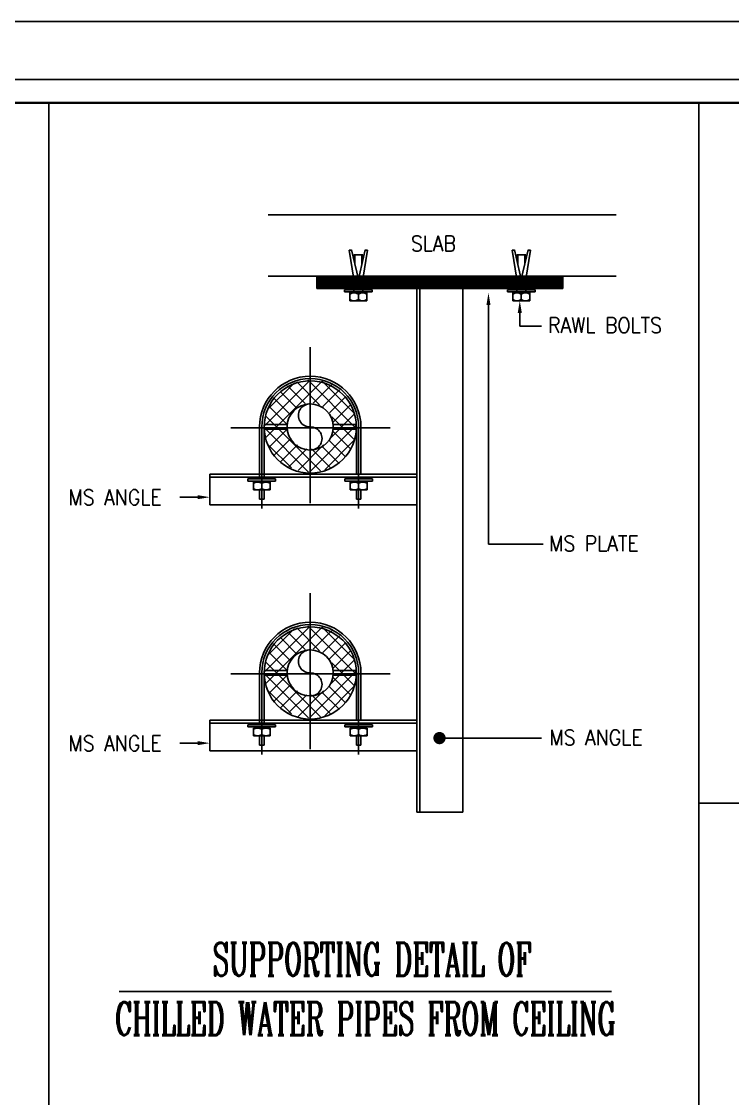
# Model space of a CAD drawing. Extents: x -730 to 2784, y 160 to 852.
# Drawn here: x -704.08 to -698.24, y 189.32 to 198.18 of the extents above; entities that cross this region are included whole.
import ezdxf
from ezdxf.enums import TextEntityAlignment as Align

# ---------------------------------------------------------------- set-up
doc = ezdxf.new("R2010")
doc.units = 0
doc.header["$MEASUREMENT"] = 0
doc.linetypes.add('CENTER', pattern=[50.8, 31.75, -6.35, 6.35, -6.35])
doc.linetypes.add('DASHED', pattern=[0.75, 0.5, -0.25])
for name, color, linetype in [('04_AC-R.DUCT', 6, 'Continuous'), ('1', 1, 'Continuous'), ('11', 11, 'Continuous'), ('13', 13, 'Continuous'), ('14', 14, 'Continuous'), ('6', 6, 'Continuous'), ('7', 7, 'Continuous'), ('fram', 252, 'Continuous'), ('M_HV_TEXT', 7, 'Continuous'), ('WALL', 4, 'Continuous')]:
    doc.layers.add(name, color=color, linetype=linetype)
doc.layers.add('2', color=2, linetype='Continuous', lineweight=25)
doc.layers.add('3', color=3, linetype='Continuous', lineweight=25)
doc.styles.add('MOST', font='romanc.shx')
doc.styles.add('RT1', font='ROMANS', dxfattribs={"width": 0.9})

# ---------------------------------------------------------------- blocks, each defined once
blk = doc.blocks.new('*X307')
at = {"color": 0}
for p, q in [((74.41, 507.16), (81.59, 514.34)), ((74.59, 505.21), (83.54, 514.17)), ((75.08, 509.95), (78.8, 513.67)), ((81.3, 510.55), (78.38, 513.47)), ((84.04, 509.93), (79.9, 514.07)), ((89.4, 506.69), (81.75, 514.34)), ((82.08, 510.59), (85.12, 513.62)), ((89.03, 509.18), (84.24, 513.97)), ((78.74, 508.86), (76.06, 511.54)), ((79.79, 509.94), (77.11, 512.61)), ((83.73, 510.12), (86.44, 512.82)), ((84.87, 509.14), (87.54, 511.8)), ((78.18, 507.3), (75.23, 510.26)), ((85.56, 507.7), (88.42, 510.56)), ((83.78, 499.58), (74.64, 508.72)), ((89.13, 504.84), (84.99, 508.98)), ((85.36, 505.38), (89.06, 509.09)), ((81.9, 499.35), (74.41, 506.84)), ((75.13, 503.63), (78.16, 506.67)), ((81.46, 499.36), (89.39, 507.29)), ((88.53, 503.32), (85.61, 506.24)), ((75.93, 502.31), (78.63, 505.02)), ((83.81, 499.59), (89.16, 504.94)), ((87.67, 502.05), (85, 504.73)), ((79.31, 499.81), (74.87, 504.25)), ((76.95, 501.22), (79.61, 503.88)), ((78.19, 500.33), (81.05, 503.19)), ((79.67, 499.69), (83.37, 503.39)), ((85.32, 500.17), (82.36, 503.12)), ((86.61, 501), (83.92, 503.68))]:
    blk.add_line(p, q, dxfattribs=at)

msp = doc.modelspace()

# ---------------------------------------------------------------- linework, layer by layer
at = {"layer": '04_AC-R.DUCT', "color": 0, "ltscale": 50}
for p, q in [((-703.8572, 197.5064), (-703.8572, 160.8442)), ((-698.5125, 189.1229), (-698.5125, 197.5064)), ((-681.3182, 191.7504), (-698.5125, 191.7504))]:
    msp.add_line(p, q, dxfattribs=at)
at = {"layer": '1'}
for p, q in [((-701.3492, 196.0562, 3.5938), (-701.3871, 196.2963, 3.5938)), ((-701.368, 196.2963, 3.5938), (-701.3871, 196.2963, 3.5938)), ((-701.3113, 196.0562, 3.5938), (-701.3683, 196.299, 3.5938)), ((-701.3113, 196.0562, 3.5938), (-701.2542, 196.299, 3.5938)), ((-701.2734, 196.0562, 3.5938), (-701.2355, 196.2963, 3.5938)), ((-701.2355, 196.2963, 3.5938), (-701.2546, 196.2963, 3.5938)), ((-700.0095, 196.0562, 3.5938), (-700.0475, 196.2963, 3.5938)), ((-700.0475, 196.2963, 3.5938), (-700.0283, 196.2963, 3.5938)), ((-699.9716, 196.0562, 3.5938), (-700.0287, 196.299, 3.5938)), ((-699.9716, 196.0562, 3.5938), (-699.9146, 196.299, 3.5938)), ((-699.9337, 196.0562, 3.5938), (-699.8958, 196.2963, 3.5938)), ((-699.915, 196.2963, 3.5938), (-699.8958, 196.2963, 3.5938)), ((-701.2734, 196.2584, 3.5938), (-701.3492, 196.2584, 3.5938)), ((-701.3492, 196.2584, 3.5938), (-701.3492, 196.2175, 3.5938)), ((-701.3401, 196.2584, 3.5938), (-701.3401, 196.1788, 3.5938)), ((-701.2825, 196.2584, 3.5938), (-701.2825, 196.1788, 3.5938)), ((-701.2734, 196.2584, 3.5938), (-701.2734, 196.2175, 3.5938)), ((-700.0095, 196.2584, 3.5938), (-699.9337, 196.2584, 3.5938)), ((-700.0095, 196.2584, 3.5938), (-700.0095, 196.2175, 3.5938)), ((-700.0004, 196.2584, 3.5938), (-700.0004, 196.1788, 3.5938)), ((-699.9428, 196.2584, 3.5938), (-699.9428, 196.1788, 3.5938)), ((-699.9337, 196.2584, 3.5938), (-699.9337, 196.2175, 3.5938)), ((-701.2734, 196.0562, 3.5938), (-701.3492, 196.0562, 3.5938)), ((-701.3492, 196.0562, 3.5938), (-701.3492, 195.9437, 3.5938)), ((-701.2734, 196.0562, 3.5938), (-701.2734, 195.9437, 3.5938)), ((-700.0095, 196.0562, 3.5938), (-700.0095, 195.9437, 3.5938)), ((-700.0095, 196.0562, 3.5938), (-699.9337, 196.0562, 3.5938)), ((-699.9337, 196.0562, 3.5938), (-699.9337, 195.9437, 3.5938)), ((-702.124, 194.8421, 3.5938), (-702.124, 194.4251, 3.5938)), ((-702.1051, 194.8421, 3.5938), (-702.1051, 194.1723, 3.5938)), ((-702.0861, 194.8421, 3.5938), (-702.0861, 194.4251, 3.5938)), ((-702.0856, 194.8611, 3.5938), (-701.8956, 194.8611, 3.5938)), ((-702.0856, 194.8232, 3.5938), (-701.8956, 194.8232, 3.5938)), ((-701.5183, 194.8611, 3.5938), (-701.3283, 194.8611, 3.5938)), ((-701.5183, 194.8232, 3.5938), (-701.3283, 194.8232, 3.5938)), ((-701.3278, 194.8421, 3.5938), (-701.3278, 194.463, 3.5938)), ((-701.3089, 194.8421, 3.5938), (-701.3089, 194.1723, 3.5938)), ((-701.2899, 194.8421, 3.5938), (-701.2899, 194.463, 3.5938)), ((-702.124, 194.3252, 3.5938), (-702.124, 194.2494, 3.5938)), ((-702.0861, 194.3252, 3.5938), (-702.0861, 194.2494, 3.5938)), ((-701.3278, 194.3252, 3.5938), (-701.3278, 194.2494, 3.5938)), ((-701.2899, 194.3252, 3.5938), (-701.2899, 194.2494, 3.5938)), ((-702.0856, 192.839, 3.5938), (-701.8956, 192.839, 3.5938)), ((-701.5183, 192.839, 3.5938), (-701.3283, 192.839, 3.5938)), ((-702.124, 192.82, 3.5938), (-702.124, 192.403, 3.5938)), ((-702.1051, 192.82, 3.5938), (-702.1051, 192.1502, 3.5938)), ((-702.0861, 192.82, 3.5938), (-702.0861, 192.403, 3.5938)), ((-702.0856, 192.8011, 3.5938), (-701.8956, 192.8011, 3.5938)), ((-701.5183, 192.8011, 3.5938), (-701.3283, 192.8011, 3.5938)), ((-701.3278, 192.82, 3.5938), (-701.3278, 192.4409, 3.5938)), ((-701.3089, 192.82, 3.5938), (-701.3089, 192.1502, 3.5938)), ((-701.2899, 192.82, 3.5938), (-701.2899, 192.4409, 3.5938)), ((-702.124, 192.3031, 3.5938), (-702.124, 192.2273, 3.5938)), ((-702.0861, 192.3031, 3.5938), (-702.0861, 192.2273, 3.5938)), ((-701.3278, 192.3031, 3.5938), (-701.3278, 192.2273, 3.5938)), ((-701.2899, 192.3031, 3.5938), (-701.2899, 192.2273, 3.5938))]:
    msp.add_line(p, q, dxfattribs=at)
at = {"layer": '1', "linetype": 'DASHED'}
for p, q in [((-702.124, 194.2494, 3.5938), (-702.0861, 194.2494, 3.5938)), ((-701.2899, 194.2494, 3.5938), (-701.3278, 194.2494, 3.5938)), ((-702.124, 192.2273, 3.5938), (-702.0861, 192.2273, 3.5938)), ((-701.2899, 192.2273, 3.5938), (-701.3278, 192.2273, 3.5938))]:
    msp.add_line(p, q, dxfattribs=at)
at = {"layer": '1'}
for centre in [(-701.707, 194.8421, 3.5938), (-701.707, 192.82, 3.5938)]:
    msp.add_circle(centre, 0.3791, dxfattribs=at)
for centre, radius in [((-701.707, 194.8421, 3.5938), 0.4171), ((-701.707, 194.8421, 3.5938), 0.3981), ((-701.707, 192.82, 3.5938), 0.4171), ((-701.707, 192.82, 3.5938), 0.3981)]:
    msp.add_arc(centre, radius, 0, 180, dxfattribs=at)
at = {"layer": '11', "const_width": 0.1011, "elevation": 3.5938}
msp.add_lwpolyline([(-699.6304, 196.0309), (-701.6525, 196.0309)], dxfattribs=at)
at = {"layer": '13', "const_width": 0.0506, "elevation": 3.5938}
msp.add_lwpolyline([(-700.6692, 192.2844, 1), (-700.6187, 192.2844, 1)], format="xyb", close=True, dxfattribs=at)
at = {"layer": '14'}
for centre, start, end in [((-701.7091, 194.9369, 3.5938), 88.6816, 271.3184), ((-701.7048, 194.7474, 3.5938), 268.6816, 91.3184), ((-701.7091, 192.9148, 3.5938), 88.6816, 271.3184), ((-701.7048, 192.7252, 3.5938), 268.6816, 91.3184)]:
    msp.add_arc(centre, 0.0948, start, end, dxfattribs=at)
at = {"layer": '2'}
for p, q in [((-701.6525, 195.9804, 3.5938), (-701.6525, 196.0815, 3.5938)), ((-699.6304, 195.9804, 3.5938), (-699.6304, 196.0815, 3.5938)), ((-699.6304, 195.9804, 3.5938), (-701.6525, 195.9804, 3.5938)), ((-700.831, 191.6742, 3.5938), (-700.831, 195.9804, 3.5938)), ((-700.8058, 191.6742, 3.5938), (-700.8058, 195.9804, 3.5938)), ((-700.4519, 191.6742, 3.5938), (-700.4519, 195.9804, 3.5938)), ((-702.5323, 194.4546, 3.5938), (-700.831, 194.4546, 3.5938)), ((-702.5323, 194.2018, 3.5938), (-702.5323, 194.4546, 3.5938)), ((-702.5323, 194.4293, 3.5938), (-700.831, 194.4293, 3.5938)), ((-702.5323, 194.2018, 3.5938), (-700.831, 194.2018, 3.5938)), ((-702.5323, 192.4325, 3.5938), (-700.831, 192.4325, 3.5938)), ((-702.5323, 192.1797, 3.5938), (-702.5323, 192.4325, 3.5938)), ((-702.5323, 192.4072, 3.5938), (-700.831, 192.4072, 3.5938)), ((-702.5323, 192.1797, 3.5938), (-700.831, 192.1797, 3.5938)), ((-700.831, 191.6742, 3.5938), (-700.4519, 191.6742, 3.5938))]:
    msp.add_line(p, q, dxfattribs=at)
at = {"layer": '2', "linetype": 'CENTER'}
for p, q in [((-701.707, 194.2159, 3.5938), (-701.707, 195.4973, 3.5938)), ((-701.0497, 194.8338, 3.5938), (-702.3599, 194.8338, 3.5938)), ((-701.707, 192.1938, 3.5938), (-701.707, 193.4751, 3.5938)), ((-701.0497, 192.8116, 3.5938), (-702.3599, 192.8116, 3.5938))]:
    msp.add_line(p, q, dxfattribs=at)
at = {"layer": '3'}
for p, q in [((-701.425, 195.9709, 3.5938), (-701.1975, 195.9709, 3.5938)), ((-701.425, 195.9709, 3.5938), (-701.425, 195.9532, 3.5938)), ((-701.425, 195.9532, 3.5938), (-701.1975, 195.9532, 3.5938)), ((-701.3808, 195.9437, 3.5938), (-701.2418, 195.9437, 3.5938)), ((-701.3808, 195.9437, 3.5938), (-701.3808, 195.8805, 3.5938)), ((-701.3113, 195.9437, 3.5938), (-701.3113, 195.8805, 3.5938)), ((-701.2418, 195.9437, 3.5938), (-701.2418, 195.8805, 3.5938)), ((-701.1975, 195.9709, 3.5938), (-701.1975, 195.9532, 3.5938)), ((-699.8579, 195.9709, 3.5938), (-700.0854, 195.9709, 3.5938)), ((-700.0854, 195.9709, 3.5938), (-700.0854, 195.9532, 3.5938)), ((-699.8579, 195.9532, 3.5938), (-700.0854, 195.9532, 3.5938)), ((-700.0411, 195.9437, 3.5938), (-700.0411, 195.8805, 3.5938)), ((-699.9021, 195.9437, 3.5938), (-700.0411, 195.9437, 3.5938)), ((-699.9716, 195.9437, 3.5938), (-699.9716, 195.8805, 3.5938)), ((-699.9021, 195.9437, 3.5938), (-699.9021, 195.8805, 3.5938)), ((-699.8579, 195.9709, 3.5938), (-699.8579, 195.9532, 3.5938)), ((-701.3808, 195.8805, 3.5938), (-701.2418, 195.8805, 3.5938)), ((-700.2415, 195.8443, 3.5938), (-700.2415, 193.8792, 3.5938)), ((-699.9021, 195.8805, 3.5938), (-700.0411, 195.8805, 3.5938)), ((-699.9839, 195.7794, 3.5938), (-699.9839, 195.6716, 3.5938)), ((-699.9839, 195.6716, 3.5938), (-699.8057, 195.6716, 3.5938)), ((-702.6335, 194.265, 3.5938), (-702.7802, 194.265, 3.5938)), ((-700.2415, 193.8792, 3.5938), (-699.7909, 193.8792, 3.5938)), ((-702.6335, 192.2429, 3.5938), (-702.7802, 192.2429, 3.5938)), ((-700.6439, 192.2844, 3.5938), (-699.8057, 192.2844, 3.5938))]:
    msp.add_line(p, q, dxfattribs=at)
at = {"layer": '3', "linetype": 'DASHED'}
for p, q in [((-702.2188, 194.4156, 3.5938), (-701.9913, 194.4156, 3.5938)), ((-702.2188, 194.4156, 3.5938), (-702.2188, 194.3979, 3.5938)), ((-702.2188, 194.3979, 3.5938), (-701.9913, 194.3979, 3.5938)), ((-702.1746, 194.3884, 3.5938), (-702.1746, 194.3252, 3.5938)), ((-702.1746, 194.3884, 3.5938), (-702.0356, 194.3884, 3.5938)), ((-702.1051, 194.3884, 3.5938), (-702.1051, 194.3252, 3.5938)), ((-702.0356, 194.3884, 3.5938), (-702.0356, 194.3252, 3.5938)), ((-701.9913, 194.4156, 3.5938), (-701.9913, 194.3979, 3.5938)), ((-701.1951, 194.4156, 3.5938), (-701.4226, 194.4156, 3.5938)), ((-701.1951, 194.4156, 3.5938), (-701.4226, 194.4156, 3.5938)), ((-701.4226, 194.4156, 3.5938), (-701.4226, 194.3979, 3.5938)), ((-701.4226, 194.4156, 3.5938), (-701.4226, 194.3979, 3.5938)), ((-701.1951, 194.3979, 3.5938), (-701.4226, 194.3979, 3.5938)), ((-701.1951, 194.3979, 3.5938), (-701.4226, 194.3979, 3.5938)), ((-701.2393, 194.3884, 3.5938), (-701.3784, 194.3884, 3.5938)), ((-701.2393, 194.3884, 3.5938), (-701.3784, 194.3884, 3.5938)), ((-701.3784, 194.3884, 3.5938), (-701.3784, 194.3252, 3.5938)), ((-701.3784, 194.3884, 3.5938), (-701.3784, 194.3252, 3.5938)), ((-701.3089, 194.3884, 3.5938), (-701.3089, 194.3252, 3.5938)), ((-701.3089, 194.3884, 3.5938), (-701.3089, 194.3252, 3.5938)), ((-701.2393, 194.3884, 3.5938), (-701.2393, 194.3252, 3.5938)), ((-701.2393, 194.3884, 3.5938), (-701.2393, 194.3252, 3.5938)), ((-701.1951, 194.4156, 3.5938), (-701.1951, 194.3979, 3.5938)), ((-701.1951, 194.4156, 3.5938), (-701.1951, 194.3979, 3.5938)), ((-702.1746, 194.3252, 3.5938), (-702.0356, 194.3252, 3.5938)), ((-701.2393, 194.3252, 3.5938), (-701.3784, 194.3252, 3.5938)), ((-701.2393, 194.3252, 3.5938), (-701.3784, 194.3252, 3.5938)), ((-702.2188, 192.3935, 3.5938), (-701.9913, 192.3935, 3.5938)), ((-702.2188, 192.3935, 3.5938), (-702.2188, 192.3758, 3.5938)), ((-701.9913, 192.3935, 3.5938), (-701.9913, 192.3758, 3.5938)), ((-701.1951, 192.3935, 3.5938), (-701.4226, 192.3935, 3.5938)), ((-701.1951, 192.3935, 3.5938), (-701.4226, 192.3935, 3.5938)), ((-701.4226, 192.3935, 3.5938), (-701.4226, 192.3758, 3.5938)), ((-701.4226, 192.3935, 3.5938), (-701.4226, 192.3758, 3.5938)), ((-701.1951, 192.3935, 3.5938), (-701.1951, 192.3758, 3.5938)), ((-701.1951, 192.3935, 3.5938), (-701.1951, 192.3758, 3.5938)), ((-702.2188, 192.3758, 3.5938), (-701.9913, 192.3758, 3.5938)), ((-702.1746, 192.3663, 3.5938), (-702.1746, 192.3031, 3.5938)), ((-702.1746, 192.3663, 3.5938), (-702.0356, 192.3663, 3.5938)), ((-702.1746, 192.3031, 3.5938), (-702.0356, 192.3031, 3.5938)), ((-702.1051, 192.3663, 3.5938), (-702.1051, 192.3031, 3.5938)), ((-702.0356, 192.3663, 3.5938), (-702.0356, 192.3031, 3.5938)), ((-701.1951, 192.3758, 3.5938), (-701.4226, 192.3758, 3.5938)), ((-701.1951, 192.3758, 3.5938), (-701.4226, 192.3758, 3.5938)), ((-701.2393, 192.3663, 3.5938), (-701.3784, 192.3663, 3.5938)), ((-701.2393, 192.3663, 3.5938), (-701.3784, 192.3663, 3.5938)), ((-701.3784, 192.3663, 3.5938), (-701.3784, 192.3031, 3.5938)), ((-701.3784, 192.3663, 3.5938), (-701.3784, 192.3031, 3.5938)), ((-701.2393, 192.3031, 3.5938), (-701.3784, 192.3031, 3.5938)), ((-701.2393, 192.3031, 3.5938), (-701.3784, 192.3031, 3.5938)), ((-701.3089, 192.3663, 3.5938), (-701.3089, 192.3031, 3.5938)), ((-701.3089, 192.3663, 3.5938), (-701.3089, 192.3031, 3.5938)), ((-701.2393, 192.3663, 3.5938), (-701.2393, 192.3031, 3.5938)), ((-701.2393, 192.3663, 3.5938), (-701.2393, 192.3031, 3.5938))]:
    msp.add_line(p, q, dxfattribs=at)
at = {"layer": '3'}
for centre, start, end in [((-701.346, 195.8753, 3.5938), 59.48976, 120.51024), ((-701.2765, 195.8753, 3.5938), 59.48976, 120.51024), ((-700.0064, 195.8753, 3.5938), 59.48976, 120.51024), ((-699.9369, 195.8753, 3.5938), 59.48976, 120.51024), ((-701.346, 195.949, 3.5938), 239.48976, 300.51024), ((-701.2765, 195.949, 3.5938), 239.48976, 300.51024), ((-700.0064, 195.949, 3.5938), 239.48976, 300.51024), ((-699.9369, 195.949, 3.5938), 239.48976, 300.51024)]:
    msp.add_arc(centre, 0.0685, start, end, dxfattribs=at)
at = {"layer": '3', "linetype": 'DASHED'}
for centre, start, end in [((-702.1398, 194.32, 3.5938), 59.48976, 120.51024), ((-702.0703, 194.32, 3.5938), 59.48976, 120.51024), ((-701.3436, 194.32, 3.5938), 59.48976, 120.51024), ((-701.3436, 194.32, 3.5938), 59.48976, 120.51024), ((-701.2741, 194.32, 3.5938), 59.48976, 120.51024), ((-701.2741, 194.32, 3.5938), 59.48976, 120.51024), ((-702.1398, 194.3937, 3.5938), 239.48976, 300.51024), ((-702.0703, 194.3937, 3.5938), 239.48976, 300.51024), ((-701.3436, 194.3937, 3.5938), 239.48976, 300.51024), ((-701.3436, 194.3937, 3.5938), 239.48976, 300.51024), ((-701.2741, 194.3937, 3.5938), 239.48976, 300.51024), ((-701.2741, 194.3937, 3.5938), 239.48976, 300.51024), ((-702.1398, 192.2979, 3.5938), 59.48976, 120.51024), ((-702.1398, 192.3716, 3.5938), 239.48976, 300.51024), ((-702.0703, 192.2979, 3.5938), 59.48976, 120.51024), ((-702.0703, 192.3716, 3.5938), 239.48976, 300.51024), ((-701.3436, 192.2979, 3.5938), 59.48976, 120.51024), ((-701.3436, 192.2979, 3.5938), 59.48976, 120.51024), ((-701.3436, 192.3716, 3.5938), 239.48976, 300.51024), ((-701.3436, 192.3716, 3.5938), 239.48976, 300.51024), ((-701.2741, 192.2979, 3.5938), 59.48976, 120.51024), ((-701.2741, 192.2979, 3.5938), 59.48976, 120.51024), ((-701.2741, 192.3716, 3.5938), 239.48976, 300.51024), ((-701.2741, 192.3716, 3.5938), 239.48976, 300.51024)]:
    msp.add_arc(centre, 0.0685, start, end, dxfattribs=at)
at = {"layer": '3'}
for points in [[(-700.2583, 195.8443, 3.5938), (-700.2246, 195.8443, 3.5938), (-700.2415, 195.9454, 3.5938)], [(-700.0007, 195.7794, 3.5938), (-699.967, 195.7794, 3.5938), (-699.9839, 195.8805, 3.5938)], [(-702.6335, 194.2819, 3.5938), (-702.6335, 194.2482, 3.5938), (-702.5323, 194.265, 3.5938)], [(-702.6335, 192.2598, 3.5938), (-702.6335, 192.2261, 3.5938), (-702.5323, 192.2429, 3.5938)]]:
    msp.add_solid(points, dxfattribs=at)
at = {"layer": '6'}
for centre in [(-701.707, 194.8421, 3.5938), (-701.707, 192.82, 3.5938)]:
    msp.add_circle(centre, 0.1896, dxfattribs=at)
at = {"layer": '7'}
for p, q in [((-702.0522, 196.587, 3.5938), (-699.1926, 196.587, 3.5938)), ((-702.0522, 196.0815, 3.5938), (-699.1926, 196.0815, 3.5938))]:
    msp.add_line(p, q, dxfattribs=at)
at = {"layer": 'fram'}
msp.add_line((-665.3841, 197.6984), (-729.4303, 197.6984), dxfattribs=at)
for points in [[(-729.9072, 198.1753), (-664.9072, 198.1753), (-664.9072, 160.1753), (-729.9072, 160.1753)], [(-672.9608, 197.6984), (-729.4303, 197.6984), (-729.4303, 160.6522), (-672.9608, 160.6522)]]:
    msp.add_lwpolyline(points, close=True, dxfattribs=at)
at = {"layer": 'M_HV_TEXT', "color": 6}
msp.add_line((-703.2787, 190.1998, -3.6301), (-699.2297, 190.1998, -3.6301), dxfattribs=at)
at = {"layer": 'WALL', "linetype": 'Continuous'}
msp.add_lwpolyline([(-673.1528, 197.5064, 0.0192, 0.0192, 0), (-729.2383, 197.5064, 0.0192, 0.0192, 0), (-729.2383, 160.8442, 0.0192, 0.0192, 0), (-673.1528, 160.8442, 0.0192, 0.0192, 0)], format="xyseb", close=True, dxfattribs=at)

# ---------------------------------------------------------------- block references
at = {"layer": '1', "xscale": -0.05055290360053277, "yscale": 0.0505529036007033, "zscale": 0.05055290370469807, "rotation": 180}
for p in [(-705.8454, 220.4731, 3.5938), (-705.8454, 218.4509, 3.5938)]:
    msp.add_blockref('*X307', p, dxfattribs=at)

# ---------------------------------------------------------------- texts
at = {"layer": '3', "style": 'RT1', "width": 0.9}
msp.add_text('SLAB', height=0.12638, dxfattribs=at).set_placement((-700.6936, 196.3505, 3.5938), align=Align.MIDDLE)
for s, p in [('RAWL BOLTS', (-699.7507, 195.6158, 3.5938)), ('MS ANGLE', (-703.6934, 194.2004, 3.5938)), ('MS PLATE', (-699.7419, 193.8218, 3.5938)), ('MS ANGLE', (-703.6934, 192.1782, 3.5938)), ('MS ANGLE', (-699.7396, 192.2269, 3.5938))]:
    msp.add_text(s, height=0.12638, dxfattribs=at).set_placement(p)
at = {"layer": 'M_HV_TEXT', "color": 6, "style": 'MOST', "width": 0.574045}
for s, p in [(' SUPPORTING DETAIL OF', (-701.251, 190.4666, 0.726)), ('CHILLED WATER PIPES FROM CEILING', (-701.251, 189.9787, 0.726))]:
    msp.add_text(s, height=0.270897, dxfattribs=at).set_placement(p, align=Align.MIDDLE)

doc.saveas('drawing.dxf')
